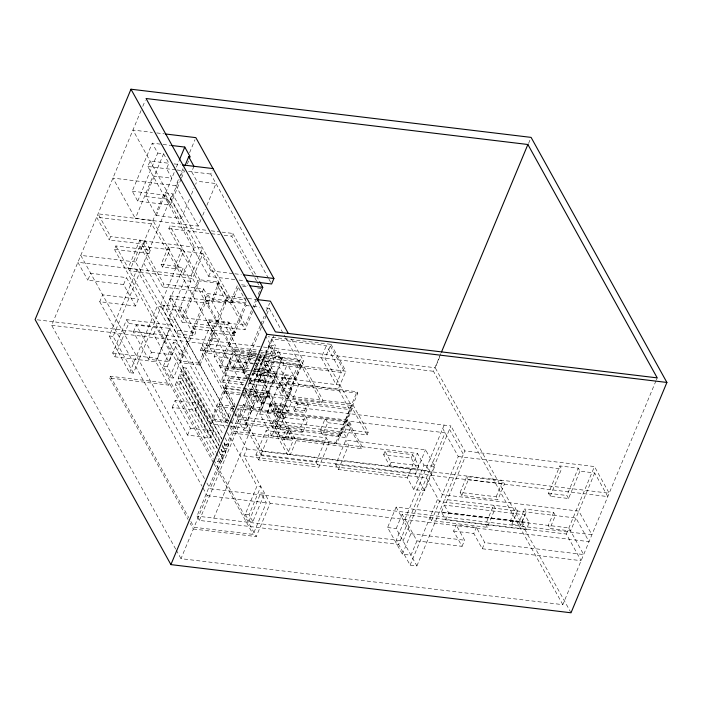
<?xml version="1.0" encoding="UTF-8"?>
<svg xmlns="http://www.w3.org/2000/svg" width="702" height="702" viewBox="0 0 702 702"><rect width="100%" height="100%" fill="white"/><g stroke="black" fill="none" stroke-linecap="round" stroke-linejoin="round"><path stroke-width="0.53" stroke-dasharray="3.51 2.63" d="M289.584 392.286L283.09 391.497L279.686 385.433L283.854 375.324L290.338 376.105L293.752 382.169L289.584 392.286L293.015 398.385L351.316 405.405L324.982 358.187L331.037 344.349L268.138 336.767M283.09 391.497L287.267 381.388L283.854 375.324M279.686 385.433L286.17 386.223L290.338 376.105M175.693 549.104L51.658 325.307L141.137 110.346M142.778 106.397L145.244 100.483M135.521 306.046L123.587 284.512L87.811 280.203L90.69 273.289L126.465 277.597L138.399 299.131L135.521 306.046L99.745 301.737L102.624 294.822L138.399 299.131M149.017 253.492L150.421 250.105L115.848 245.946L114.435 249.333L149.017 253.492L143.813 244.112L109.24 239.952L110.644 236.565L98.052 213.838L152.931 220.454L183.038 274.78L194.551 247.13L164.444 192.796L172.481 193.77L245.34 325.237L182.423 317.655L170.332 295.84L210.109 300.632L208.924 303.475L169.147 298.683L170.332 295.84M181.107 179.01L170.279 205.028L137.732 201.105L132.239 191.19L152.229 143.155L161.995 144.331M234.749 279.528L208.713 276.395L147.797 166.479L150.079 161.004L168.857 163.268L166.585 168.734L171.832 178.22L153.054 175.956L135.337 218.515L198.254 226.097L201.141 219.164M137.732 201.105L157.731 153.071L152.229 143.155M189.373 199.368L181.406 218.506L156.327 215.488L145.814 196.525L163.601 153.782L157.731 153.071M191.084 275.746L202.597 248.096L139.672 240.523L128.168 268.173L191.084 275.746L242.444 368.418L219.34 365.637L245.13 303.685L224.78 301.237L198.991 363.18L200.009 365.022L180.546 362.68L206.327 300.728L225.798 303.071L214.47 330.291L235.556 332.827L234.45 335.503L213.355 332.959L207.494 322.376L208.599 319.708L228.957 322.165L233.801 330.905L234.538 330.993L235.556 332.827M123.587 284.512L126.465 277.597M162.618 267.085L169.858 249.693L140.005 246.095L129.677 270.902L192.594 278.483L202.922 253.676L183.652 251.351L182.134 248.622L168.348 246.964L161.109 264.356L162.618 267.085L176.413 268.752L183.652 251.351M160.53 304.879L176.413 266.734L183.257 267.559L167.374 305.703L160.53 304.879L135.635 261.986L164.444 192.796M143.813 244.112L145.226 240.725L110.644 236.565M156.327 215.488L174.772 171.086M176.439 167.085L178.94 161.083M129.607 372.657L157.309 306.098L161.135 306.563L133.433 373.122L129.607 372.657L109.266 335.968L136.978 269.41L77.887 262.294L87.811 280.203M133.433 373.122L113.101 336.433L172.481 193.77M198.254 226.097L175.851 185.67L182.932 168.664M189.601 152.65L195.016 139.645M181.406 218.506L170.893 199.543L179.168 179.668M180.826 175.693L183.31 169.726M181.52 178.01L184.433 171.007M187.355 163.996L188.601 160.995M213.426 462.697L169.463 383.371L110.372 376.254L109.644 378.001L168.734 385.117L155.783 361.741L114.821 356.8L112.715 353.001L126.597 319.656L171.385 325.052L157.502 358.397L213.285 459.047M193.945 166.286L191.664 171.762L196.92 181.239L195.656 184.266M114.821 356.8L128.703 323.455L126.597 319.656M182.423 317.655L197.771 280.791L168.84 228.598L169.972 225.877L206.853 230.317M133.406 331.949L136.285 325.026L156.493 327.465L171.621 354.756L168.743 361.67L148.534 359.24L133.406 331.949L153.615 334.38L168.743 361.67M191.47 194.331L193.98 188.294M208.924 303.475L202.43 291.751L162.653 286.96L163.838 284.117L139.672 240.523M268.454 278.238L210.714 174.052L212.232 170.402M176.413 268.752L174.895 266.014L182.134 248.622M162.61 308.538L164.022 305.151L181.748 307.283L195.709 332.476L194.305 335.863L176.571 333.731L162.61 308.538L180.344 310.67L194.305 335.863M202.79 215.207L205.256 209.266M206.906 205.309L215.97 183.538L196.92 181.239M153.615 334.38L156.493 327.465M148.534 359.24L151.413 352.325L136.285 325.026M227.729 422.183L225.57 421.928L168.462 318.883L184.424 280.546L151.518 223.833L96.648 217.225L109.24 239.952M155.783 361.741L169.665 328.387L128.703 323.455M229.914 418.892L174.93 319.664L190.883 281.327L183.257 267.559M180.344 310.67L181.748 307.283M176.571 333.731L177.983 330.344L164.022 305.151M163.347 366.26L173.262 342.444L177.088 342.909L183.38 354.264L173.473 378.088L169.647 377.623L163.347 366.26L167.173 366.725L173.473 378.088M252.667 311.591L245.103 329.773L182.178 322.2L199.842 279.773L169.972 225.877M167.173 366.725L177.088 342.909M208.713 276.395L210.995 270.919L132.932 130.063L152.457 132.415M202.43 291.751L203.615 288.908L163.838 284.117M169.647 377.623L179.554 353.808L173.262 342.444M168.734 385.117L169.463 383.371M198.991 363.18L179.519 360.837L207.511 293.603L247.095 298.376M256.476 280.782L231.757 236.17L232.888 233.45L219.875 231.879M213.996 454.957L175.263 385.056L176.755 381.476L180.581 381.932L217.725 448.955M217.418 448.964L178.15 378.106L179.615 374.596L183.441 375.061L220.059 441.128M220.121 442.479L180.853 371.63L182.52 367.611L186.355 368.067L222.964 434.134M197.771 280.791L218.524 283.292L212.057 298.833L212.996 300.535L231.827 302.799L230.879 301.105L237.355 285.565L246.981 302.931L225.798 300.377L217.111 284.705L218.243 281.985L199.842 279.773M212.996 300.535L219.463 284.994L218.524 283.292M180.581 381.932L179.089 385.521L175.263 385.056M219.129 445.594L181.976 378.571L183.441 375.061M221.823 439.119L184.679 372.086L186.355 368.067M172.227 407.423L175.105 400.509L198.052 403.273L213.399 430.967L210.521 437.881L187.574 435.117L172.227 407.423L195.174 410.187L210.521 437.881M202.229 344.954L208.38 330.177L214.838 330.949L219.349 339.084L213.197 353.861L206.73 353.08L202.229 344.954L208.687 345.726L213.197 353.861M233.678 409.924L200.526 350.114L201.606 347.525L259.099 354.449M225.798 300.377L226.93 297.657L218.243 281.985M200.009 365.022L213.355 332.959M208.687 345.726L214.838 330.949M206.73 353.08L212.881 338.303L208.38 330.177M231.827 302.799L238.294 287.258M247.104 378.194L224.772 375.509L214.154 356.353L215.69 352.676L255.028 357.415M234.45 335.503L233.424 333.661L232.687 333.573L227.843 324.833L228.957 322.165M195.174 410.187L198.052 403.273M187.574 435.117L190.453 428.202L175.105 400.509M233.424 333.661L234.538 330.993M245.13 303.685L246.148 305.528L220.358 367.471L243.462 370.252L248.666 379.642M250.447 374.736L244.349 373.999L243.445 372.385L225.403 370.208L234.214 349.052L259.731 352.123M243.769 384.784L222.885 382.265L221.586 379.914L230.572 358.336L214.154 356.353M245.34 325.237L251.974 309.292M252.395 308.292L256.125 299.333M258.196 294.349L260.688 288.373L256.441 287.864M224.772 375.509L235.109 350.667L234.214 349.052M222.885 382.265L231.871 360.688L230.572 358.336M254.352 307.555L257.292 300.482M234.064 406.704L223.622 387.864L224.508 385.723L240.97 387.995L242.848 391.365M246.455 378.764L229.15 376.684L224.263 388.417L243.796 390.768M250.438 370.647L234.214 368.699L233.222 366.909L237.416 356.827L205.309 298.894M229.317 426.132L211.214 423.947L218.48 406.502L235.056 408.494M228.747 421.762L219.252 404.633L230.142 378.475L229.15 376.684M234.214 368.699L240.61 353.334L207.511 293.603M246.841 378.273L237.855 362.065L239.391 358.38L256.678 360.459M242.444 368.418L260.398 325.263M260.819 324.263L264.163 316.233M266.251 311.214L269.594 303.194M243.462 370.252L262.171 325.289M262.592 324.289L266.33 315.303M266.751 314.303L269.243 308.31L263.996 307.678M243.445 372.385L251.149 353.887L256.23 354.501M244.349 373.999L252.044 355.51L251.149 353.887M225.57 421.928L231.379 407.967L234.45 413.504M232.52 421.533L237.846 408.748L250.114 430.896L243.655 430.115L234.959 414.426M251.456 374.859L253.492 375.105L252.597 373.49L260.293 354.993L257.248 354.624M253.799 363.329L256.932 363.706L247.946 385.284L257.257 402.088L263.741 402.869L282.371 358.125L278.361 350.886L271.867 350.105L269.085 345.068L275.57 345.849L267.462 365.338L270.244 370.366L263.759 369.585L271.867 350.105M287.188 395.998L264.522 355.098L257.739 371.393L280.405 412.285L277.457 411.934L254.8 371.042L260.503 357.336L283.169 398.227L271.604 426L287.364 454.431L293.217 440.373L278.448 413.724L238.162 408.871M253.492 375.105L261.188 356.607L260.293 354.993M338.224 389.013L279.922 381.985L291.295 402.518L349.605 409.538L338.224 389.013L345.928 371.209L287.337 364.154L298.719 384.678L357.028 391.707L357.801 393.111L336.723 443.761L271.928 435.951L291.479 388.987L250.009 383.994L251.544 380.308L249.956 377.448M217.717 461.662L219.208 458.073L223.034 458.538L221.542 462.118L217.717 461.662L216.119 458.783M222.174 444.954L225.895 451.658L224.429 455.168L220.603 454.712L222.069 451.202L221.007 449.28M225.088 437.969L228.799 444.664L227.132 448.692L223.306 448.227L224.973 444.208L223.912 442.295M243.427 404.484L245.823 408.801L445.129 432.801L398.666 544.436L199.35 520.428L196.964 516.11L243.427 404.484L253.808 405.73L243.655 430.115M259.442 368.234L265.926 369.015L268.717 374.043L265.733 381.204L259.249 380.423L256.458 375.394L259.442 368.234L256.932 363.706M267.462 365.338L260.968 364.557L269.085 345.068M263.741 402.869L253.132 383.713L271.753 338.969L326.377 345.551L341.26 372.411L336.188 384.608L321.297 357.748L326.377 345.551M655.949 380.896L562.811 604.659L180.993 558.669L193.34 529.01L190.163 523.271M227.369 432.511L257.011 486.003L245.244 514.285L249.035 521.13L252.86 521.586L264.636 493.304L260.802 492.848L266.312 502.781L253.159 534.38L194.068 527.263L207.222 495.665L202.457 487.065M426.851 466.637L442.392 494.682L578.825 511.109L591.918 534.731L210.1 488.75L233.239 433.143L230.08 427.439M413.794 489.505L407.335 477.834L338.425 469.533L335.661 464.54L345.805 440.163L425.526 449.763L434.757 466.418L424.605 490.803L413.794 489.505L423.947 465.119L417.479 453.448L234.02 431.282L273.71 335.925M265.303 361.047L259.6 374.754L295.41 379.062L301.114 365.356L265.303 361.047L287.1 400.377L352.325 408.231L367.093 434.871L238.952 419.445L235.784 413.732M199.35 520.428L245.823 408.801M245.261 389.838L250.851 399.929L260.477 401.088L254.378 390.084L264.698 365.294L279.326 367.058L291.479 388.987M250.851 399.929L261.17 375.14L255.581 365.049M259.249 380.423L262.232 373.262L268.717 374.043M265.733 381.204L262.943 376.175L265.926 369.015M243.041 394.998L251.632 410.494L245.779 424.552L244.787 422.762L256.344 394.998L241.374 393.199M252.597 373.49L266.874 375.21L275.684 354.045L265.97 336.512M270.244 370.366L278.361 350.886M261.118 454.826L246.349 428.176L247.762 424.798L262.53 451.439L261.118 454.826L607.8 496.577L594.708 472.955L579.922 471.174L578.246 468.155L559.854 465.935L548.481 493.269L550.149 496.296L568.55 498.508L579.922 471.174M257.257 402.088L266.242 380.502L262.232 373.262M260.477 401.088L270.796 376.298L264.698 365.294M341.26 372.411L282.994 365.391L278.72 357.687L279.414 356.002L261.047 353.79M213.803 518.137L267.532 389.066M265.216 396.068L266.207 397.858L261.284 409.696L260.293 407.906L265.216 396.068L283.169 398.227M243.12 388.25L267.795 391.225L267.014 393.094L245.314 390.479M249.614 380.817L273.411 383.687L272.42 381.897L276.483 372.113L251.606 369.12M271.928 435.951L259.775 414.022L279.326 367.058M273.411 383.687L277.474 373.903L276.483 372.113M193.34 529.01L256.256 536.582L270.138 503.237L243.901 455.896L246.779 448.982L230.449 419.84M267.795 391.225L270.13 395.445L269.357 397.314L242.532 394.085M282.994 365.391L283.687 363.715L279.414 356.002M269.287 405.361L270.358 402.772L285.732 404.624L289.119 410.749L288.048 413.338L272.674 411.486L269.287 405.361L284.652 407.213L288.048 413.338M336.723 443.761L335.942 442.357L277.632 435.328L266.26 414.803L279.922 381.985M286.17 386.223L281.563 378.027L287.337 364.154M277.632 435.328L281.098 427.018L274.605 426.237L267.436 413.294L270.998 404.747L277.483 405.528L284.652 418.471L278.167 417.69L270.998 404.747M272.674 411.486L273.754 408.897L270.358 402.772M255.94 454.94L266.093 430.554L326.263 437.802L329.027 442.795L318.883 467.181L258.705 459.933L255.94 454.94L316.111 462.188L318.883 467.181M281.098 427.018L273.92 414.075L277.483 405.528M295.41 379.062L293.55 375.71L300.333 359.415L260.179 354.58M258.705 459.933L268.857 435.547L266.093 430.554M278.448 413.724L272.595 427.79L212.627 420.559L180.546 362.68M285.582 337.785L300.333 364.399L274.552 426.351L290.312 454.782L296.165 440.724L290.891 431.221L287.952 430.861L284.231 439.812L287.171 440.163L290.891 431.221M291.444 339.101L303.527 360.907L275.544 428.141L340.768 435.995L352.325 408.231M284.652 407.213L285.732 404.624M302.729 432.353L300.333 428.036L305.352 415.979L307.739 420.296L302.729 432.353L278.843 429.475L283.862 417.427L281.476 413.109M284.652 418.471L291.295 402.518M293.015 398.385L298.719 384.678M252.86 521.586L249.07 514.741L260.837 486.46L257.011 486.003M293.603 409.468L296.516 402.483L307.494 403.808L308.485 405.598L305.572 412.583L294.594 411.258L293.603 409.468L304.58 410.793L305.572 412.583M284.231 439.812L282.713 437.074L286.434 428.132L289.382 428.483L285.653 437.434L287.171 440.163M294.594 411.258L297.508 404.273L296.516 402.483M249.035 521.13L260.802 492.848M304.58 410.793L307.494 403.808M286.109 398.587L321.92 402.895L322.999 400.307L300.333 359.415M322.657 434.766L320.27 430.449L325.289 418.383L327.685 422.701L322.657 434.766L346.402 437.627L351.421 425.561L349.034 421.244L344.006 433.309L346.402 437.627M316.111 462.188L326.263 437.802M335.942 442.357L357.028 391.707M340.768 435.995L339.777 434.205L352.413 403.852L244.875 390.9M338.425 469.533L348.578 445.147L345.805 440.163M296.165 440.724L361.39 448.578L362.162 446.709L347.393 420.068L238.505 406.949M367.093 434.871L368.173 432.283L352.413 403.852M383.625 454.721L385.029 451.333L412.653 454.659L418.752 465.672L417.348 469.059L389.724 465.733L383.625 454.721L411.24 458.046L417.348 469.059M389.724 465.733L391.137 462.346L385.029 451.333M562.811 604.659L433.476 371.288L441.058 353.071M571.016 612.793L435.205 367.734L440.672 354.607M528.562 143.454L530.247 139.417M411.24 458.046L412.653 454.659M407.335 477.834L417.479 453.448M416.927 540.9L410.968 555.221L402.369 554.185L387.601 527.535L396.112 507.098L568.901 527.904L583.669 554.554L484.819 542.646L476.36 527.369L456.142 524.938L453.597 531.063L462.065 546.34L416.927 540.9L402.158 514.259L566.347 534.029L581.116 560.679L482.274 548.771L473.806 533.494L476.36 527.369M424.605 490.803L415.373 474.148L425.526 449.763M444.147 425.096L396.27 540.119L410.135 565.136L416.9 565.944L396.2 528.571L402.158 514.259M249.184 380.581L261.679 403.123L450.912 425.912L403.036 540.926L196.964 516.11M402.369 554.185L410.881 533.739L396.112 507.098M410.135 565.136L437.837 498.569M487.32 527.334L485.644 524.315L493.567 505.282L495.235 508.309L487.32 527.334L431.598 520.621L458.274 456.528L442.734 428.483M416.9 565.944L464.777 450.93L450.912 425.912M441.444 512.012L444.322 505.098L524.842 514.794L529.185 522.63L526.307 529.545L445.788 519.849L441.444 512.012L521.963 521.709L526.307 529.545M446.279 502.413L465.04 457.335M445.788 519.849L448.666 512.925L444.322 505.098M460.143 492.444L466.733 476.614L502.755 480.949L504.431 483.968L497.841 499.806L461.819 495.463L460.143 492.444L496.165 496.779L497.841 499.806M461.819 495.463L468.409 479.633L466.733 476.614M462.065 546.34L464.61 540.215L456.142 524.938M496.165 496.779L502.755 480.949M482.274 548.771L484.819 542.646M594.708 472.955L570.577 530.931L549.956 528.448L555.326 515.54L553.659 512.521L524.552 509.011L526.219 512.039L520.752 525.175L511.951 524.113L510.275 521.095L515.751 507.958L444.603 499.385M511.951 524.113L517.427 510.977L515.751 507.958M520.752 525.175L519.076 522.156L524.552 509.011M521.963 521.709L524.842 514.794M550.149 496.296L561.53 468.962L559.854 465.935M553.659 512.521L548.288 525.421L549.956 528.448M568.55 498.508L566.874 495.489L578.246 468.155M566.347 534.029L594.445 466.549L464.777 450.93M656.37 379.887L657.212 377.869M156.792 132.932L164.391 133.854M163.075 144.463L170.674 145.375M174.087 163.891L180.353 164.645M147.797 166.479L175.983 169.875M177.036 169.998L184.345 170.876M188.531 171.385L210.714 174.052M175.851 185.67L112.934 178.097L135.337 218.515M132.239 191.19L164.777 195.103L170.279 205.028M145.814 196.525L170.893 199.543M211.197 230.835L218.787 231.757M168.84 228.598L219.823 234.731M224.166 235.258L231.757 236.17M161.109 264.356L174.895 266.014M210.995 270.919L233.775 273.666M234.863 273.798L241.365 274.579M135.635 261.986L80.765 255.379L204.808 479.194M239.092 280.054L244.515 280.703M241.549 284.793L247.911 285.565M242.655 286.197L247.955 286.837M190.883 281.327L184.424 280.546L244.27 388.531M217.111 284.705L219.463 284.994M248.157 298.499L256.642 299.526M226.93 297.657L245.99 299.956M212.057 298.833L230.879 301.105M246.148 305.528L249.298 305.905M253.501 306.414L259.793 307.169M207.494 322.376L227.843 324.833M168.462 318.883L174.93 319.664M193.98 326.105L213.452 328.457M192.866 328.773L212.337 331.125M177.983 330.344L195.709 332.476M212.881 338.303L219.349 339.084M37.276 319.814L262.329 346.92M263.417 347.051L435.205 367.734M51.658 325.307L433.476 371.288M260.802 352.255L275.684 354.045M235.109 350.667L256.721 353.273M109.266 335.968L113.101 336.433M278.72 357.687L282.371 358.125M240.61 353.334L255.8 355.159M260.135 355.686L303.527 360.907M252.044 355.51L258.143 356.239M259.161 356.362L261.188 356.607M200.526 350.114L257.292 356.949M258.362 357.072L299.254 362.004L321.92 402.895M237.416 356.827L254.773 358.915M255.861 359.047L300.333 364.399M257.757 360.591L283.687 363.715M179.554 353.808L183.38 354.264M231.871 360.688L252.755 363.197M237.855 362.065L255.072 364.136M151.413 352.325L171.621 354.756M233.222 366.909L250.526 368.989M112.715 353.001L157.502 358.397M254.8 371.042L293.55 375.71M251.518 370.779L277.474 373.903M261.17 375.14L270.796 376.298M281.563 378.027L339.873 385.056M256.458 375.394L262.943 376.175M287.267 381.388L293.752 382.169M248.166 378.325L266.242 380.502M247.543 378.896L272.42 381.897M180.853 371.63L184.679 372.086M251.544 380.308L357.801 393.111M230.142 378.475L245.288 380.3M221.586 379.914L244.428 382.669M248.78 383.187L253.132 383.713M178.15 378.106L181.976 378.571M244.752 388.926L254.378 390.084M223.622 387.864L240.979 389.952M270.13 395.445L243.313 392.216L252.413 408.625L257.336 396.788L256.344 394.998M240.303 393.067L223.192 391.005L211.627 418.769L228.211 420.77L234.951 404.563L224.508 385.723M224.184 392.795L240.224 394.726M241.295 394.857L266.207 397.858M297.508 404.273L308.485 405.598M273.754 408.897L289.119 410.749M260.293 407.906L237.013 404.852M219.252 404.633L237.434 406.827M267.436 413.294L273.92 414.075M259.775 414.022L266.26 414.803M283.862 417.427L307.739 420.296M327.685 422.701L351.421 425.561M368.173 432.283L240.023 416.848L236.864 411.144M300.333 428.036L276.456 425.158L278.843 429.475M320.27 430.449L344.006 433.309M244.787 422.762L339.777 434.205M230.379 426.254L246.349 428.176M458.274 456.528L561.53 468.962M282.713 437.074L285.653 437.434M233.239 433.143L293.217 440.373M190.453 428.202L213.399 430.967M423.947 465.119L434.757 466.418M391.137 462.346L418.752 465.672M224.973 444.208L228.799 444.664M246.779 448.982L429.247 470.954M262.53 451.439L609.204 493.199L594.445 466.549M468.409 479.633L504.431 483.968M335.661 464.54L415.373 474.148M222.069 451.202L225.895 451.658M243.901 455.896L426.368 477.869L439.513 501.597L575.947 518.023L589.039 541.646L270.138 503.237M548.481 493.269L566.874 495.489M448.666 512.925L529.185 522.63M510.275 521.095L519.076 522.156M207.222 495.665L266.312 502.781M453.597 531.063L473.806 533.494M387.601 527.535L396.2 528.571M410.881 533.739L464.61 540.215M245.244 514.285L249.07 514.741M449.499 429.299L463.364 454.317M429.922 517.602L431.598 520.621M331.037 344.349L345.928 371.209M330.335 346.025L345.226 372.894M268.98 279.194L271.63 283.977M361.39 448.578L346.621 421.937L281.397 414.075L289.382 428.483M232.888 233.45L255.949 275.061M256.476 276L259.091 280.73M257.002 281.73L259.108 285.521M269.243 308.31L285.056 336.828M271.753 338.969L275.57 345.849M163.601 153.782L168.857 163.268M202.922 253.676L245.103 329.773M257.16 357.669L260.968 364.557M263.759 369.585L266.874 375.21M224.78 301.237L225.798 303.071M203.615 288.908L210.109 300.632M239.391 358.38L249.429 376.5M248.947 382.081L250.009 383.994M168.348 246.964L169.858 249.693M208.599 319.708L214.47 330.291M244.805 389.487L253.808 405.73M215.69 352.676L225.403 370.208M145.226 240.725L150.421 250.105M201.606 347.525L234.749 407.335M140.005 246.095L162.653 286.96M169.147 298.683L182.178 322.2M143.682 262.96L229.993 418.699M230.853 425.57L234.02 431.282M218.48 406.502L227.966 423.631M161.135 306.563L171.385 325.052M136.978 269.41L226.834 431.554M115.848 245.946L179.519 360.837M182.52 367.611L221.788 438.46M223.947 442.944L227.132 448.692M114.435 249.333L211.214 423.947M222.244 446.314L223.306 448.227M221.244 449.42L224.429 455.168M179.615 374.596L218.884 445.454M218.252 449.921L223.034 458.538M219.542 452.79L220.603 454.712M176.755 381.476L216.023 452.325M216.549 453.29L221.542 462.118M213.812 460.003L256.256 536.582M213.961 463.653L253.159 534.38M206.923 483.011L210.1 488.75M99.745 301.737L201.93 486.109M110.372 376.254L188.768 517.707M190.883 521.533L194.068 527.263M109.644 378.001L188.039 519.454M176.22 550.061L180.993 558.669"/><path stroke-width="1.05" d="M130.984 89.207L35.1 319.55L170.911 564.61L571.016 612.793L666.9 382.45L531.089 137.39L130.984 89.207L266.795 334.266L170.911 564.61M179.352 160.082L184.766 147.078L171.753 145.507M184.959 165.751L188.689 156.8L190.268 156.994L184.766 147.078M257.292 300.482L262.759 287.346L259.617 281.678M165.47 133.985L195.849 137.636L273.912 278.501L271.63 283.977L246.683 280.967M441.479 352.053L527.878 144.498L146.06 98.508L275.395 331.879L657.212 377.869L527.878 144.498M182.441 164.9L212.996 168.577M243.541 274.842L273.912 278.501M250.035 285.819L262.759 287.346M257.695 299.649L270.428 301.184L288.294 333.415M266.795 334.266L666.9 382.45M188.689 156.8L193.945 166.286"/></g></svg>
